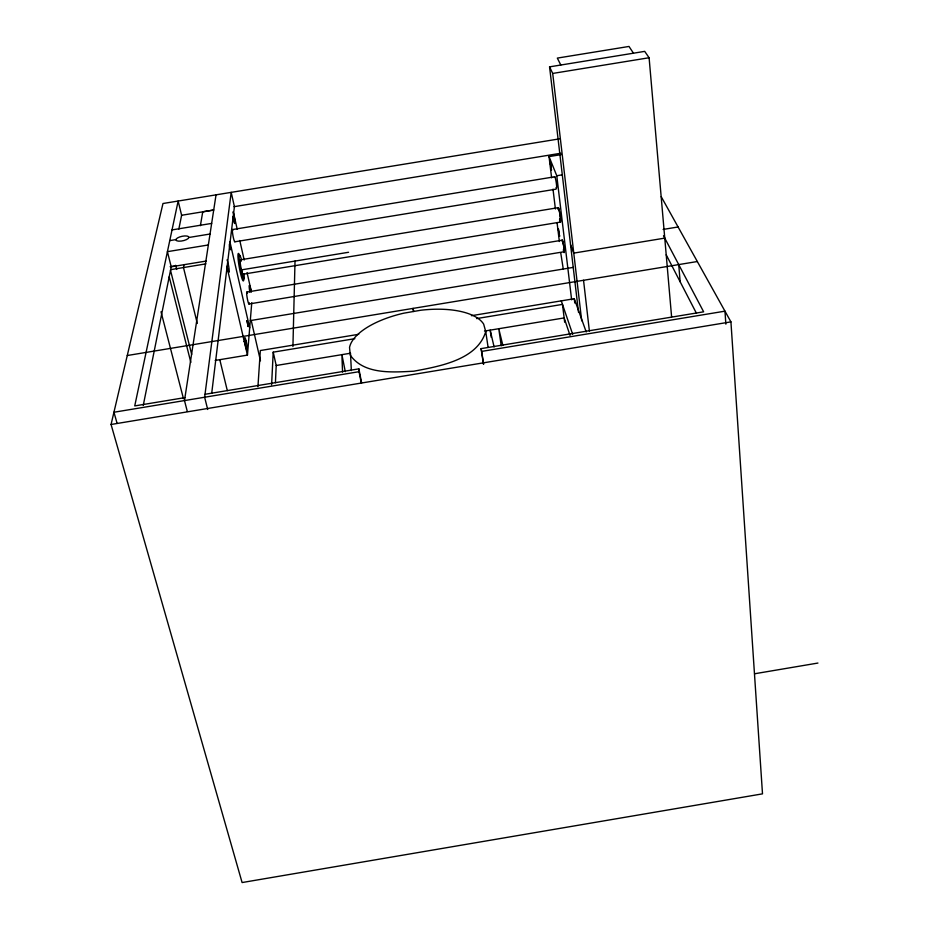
<?xml version="1.0" encoding="UTF-8"?>
<svg xmlns="http://www.w3.org/2000/svg" width="929" height="929" viewBox="0 0 929 929"><rect width="100%" height="100%" fill="white"/><g stroke="black" fill="none" stroke-linecap="round" stroke-linejoin="round"><path stroke-width="1.39" d="M292.925 346.563L295.016 261.072M275.425 382.748L276.203 365.503L273.219 352.161L354.843 338.679M271.605 384.815L273.219 352.161M257.937 386.708L260.329 350.535L358.745 334.301M562.08 241.285L562.138 239.984L562.475 240.588M215.191 360.44L247.451 355.11L251.759 302.738M241.215 271.698L241.401 269.874L348.572 252.27M211.696 393.373L234.41 206.633L231.193 192.361L204.635 397.24L207.701 409.48M559.49 138.862L216.039 194.835L184.488 400.573L187.298 411.442M248.902 304.004L564.217 251.713M200.385 225.712L202.743 211.812L213.798 210.012L181.619 215.273L178.798 229.242M184.012 264.695L183.477 267.552L197.296 323.455M143.252 405.392L171.215 266.797L167.417 251.666L208.351 244.966M661.204 196.669L730.926 321.864L762.5 793.854L242.097 882.55L111.062 424.483L162.981 203.509L216.039 194.858M485.739 331.607C477.134 360.127 438.987 366.409 413.73 371.217C392.479 372.25 364.226 374.77 350.268 355.203L349.536 347.469A69.048 29.682 -9.7 0 1 403.685 313.201L420.779 310.24A69.048 29.682 -9.7 0 1 483.661 324.128L485.739 331.607L488.108 347.376M754.58 673.769L817.938 663.051M233.957 206.702L560.849 153.239M243.073 274.218L560.419 222.089M246.94 292.043L562.15 240.205M663.132 229.44L678.077 226.978M664.758 238.126L573.762 253.106L570.534 244.675M250.284 320.598L573.263 267.389M127.273 355.517L697.319 261.525M243.793 341.489L246.15 341.094A6.41 0.778 80.1 0 1 246.951 350.128A6.41 0.778 80.1 0 1 244.664 340.293A6.41 0.778 80.1 0 1 246.15 341.071M471.421 315.697L574.273 298.72L586.234 331.967M476.565 318.589L562.486 304.398L564.669 322.224M276.203 365.503L350.5 353.229L351.348 370.578M484.473 331.084L564.147 317.927L570.046 335.427M184.952 397.612L134.74 405.915L178.147 201.036L181.619 215.273M205.019 394.291L358.873 368.848L361.625 382.911M483.463 364.191L481.083 348.63L703.648 311.819L663.515 235.78M358.873 368.848L359.035 371.693L113.942 412.244L117.112 423.392M481.083 348.63L481.686 351.406L724.968 311.157L725.863 324.163M111.062 424.483L730.926 321.864M578.523 312.353L549.562 66.853L644.703 51.374L649.104 57.749L671.597 316.859M549.562 66.853L552.709 73.437L649.104 57.749M551.617 177.845L549.039 156.606L561.197 154.62M172.039 229.904L211.661 223.413M549.039 156.606L556.773 175.744L562.347 174.826M232.505 229.556L554.741 176.777M169.763 240.611L175.964 239.589M188.854 237.487A6.596 2.276 -12.2 0 0 179.564 237A6.596 2.276 -12.2 0 0 178.798 241.168A6.596 2.276 -12.2 0 0 188.854 237.487L210.035 234.015M234.898 241.795L556.099 189.144M170.146 266.693L175.604 265.799M171.215 266.797L206.366 261.026M170.959 269.607L205.924 263.871M240.286 259.853L558.329 207.655M564.008 252.131L563.578 250.946M633.473 53.197L628.991 46.45L557.33 58.097L560.802 65.018M666.209 254.801L696.506 313.41M563.322 269.375L560.733 252.816M561.279 300.868L572.682 334.312M555.995 187.739C557.981 191.165 554.973 172.678 554.369 177.358M562.498 240.379L563.891 247.114M161.007 311.761L183.477 398.715M169.206 276.784L190.84 362.403M170.506 270.304L191.676 354.402M175.674 265.299L176.707 269.456M562.753 241.203L563.624 245.442M502.891 345.518L498.757 328.727L501.254 345.878M563.311 249.843L564.124 252.653L564.217 250.923M219.825 359.767L227.315 390.633M494.112 346.97L490.175 330.143L491.232 337.285M226.792 266.298L247.451 355.11M229.869 241.61L249.692 327.867M241.401 269.874L243.352 278.421M251.225 320.435L260.468 360.858M233.458 212.578L237.243 229.324M239.775 240.483L244.199 260.015M247.044 272.569L251.387 291.776M345.298 371.67L341.884 354.646L342.546 372.041M359.035 371.693L361.253 382.98M413.614 311.18L413.126 308.382L413.544 311.494M481.686 351.406L483.637 364.168M563.787 246.917L564.112 248.74M552.999 189.168L555.403 208.99M557.121 223.134L559.363 241.505M556.773 175.744L571.637 299.823M574.273 298.72L574.784 303.028M552.709 73.437L581.705 320.807M583.54 280.279L589.392 331.13M563.996 248.438L564.263 250.191M560.384 217.491A7.339 0.627 81.2 0 0 558.852 209.002L558.561 208.096A7.339 0.627 81.2 0 0 558.108 209.257A6.944 0.592 81.2 0 1 558.41 207.841L558.619 208.259A6.944 0.592 81.2 0 1 560.338 217.142L560.559 219.163A7.339 0.627 81.2 0 1 560.187 221.636M678.727 264.591L680.144 281.766M564.135 249.808L564.344 251.376M560.512 218.721L560.605 220.951M241.482 259.783A12.065 1.382 79.8 0 0 239.276 259.876A12.065 1.382 79.8 0 0 243.119 278.073L243.607 278.828A12.065 1.382 79.8 0 0 244.06 274.16M560.164 221.067A6.944 0.592 81.2 0 1 559.595 218.977M559.908 220.73A7.339 0.627 81.2 0 1 559.583 219.43M243.201 273.707A7.362 0.836 79.8 0 1 241.668 270.989A7.362 0.836 79.8 0 1 240.147 261.723A7.362 0.836 79.8 0 1 241.168 261.27M235.002 241.401A6.271 0.72 79.6 0 1 232.947 235.594A6.271 0.72 79.6 0 1 232.97 230.02M249.181 302.68A6.108 0.697 79.9 0 1 248.148 302.204A6.108 0.697 79.9 0 1 246.696 294.063A6.108 0.697 79.9 0 1 247.486 293.158M249.889 292.194A5.992 0.674 79.9 0 1 249.344 285.389A5.992 0.674 79.9 0 1 251.19 291.927M232.935 211.917A6.178 0.697 79.6 0 1 234.689 219.441A6.178 0.697 79.6 0 1 234.561 223.355A6.178 0.697 79.6 0 1 232.784 216.527M227.036 259.853A6.619 0.813 79.7 0 1 229.231 271.013A6.619 0.813 79.7 0 1 227.152 266.774M243.793 277.922A13.923 1.591 79.8 0 1 241.343 276.505A13.923 1.591 79.8 0 1 238.033 257.948A13.923 1.591 79.8 0 1 239.926 256.288M247.009 320.679L248.159 326.532L247.009 320.679M230.764 249.622C228.848 248.949 228.964 237.534 230.764 249.622M550.293 162.563L551.478 170.112L550.293 162.563M558.341 228.906L559.572 236.245L558.341 228.906"/></g></svg>
